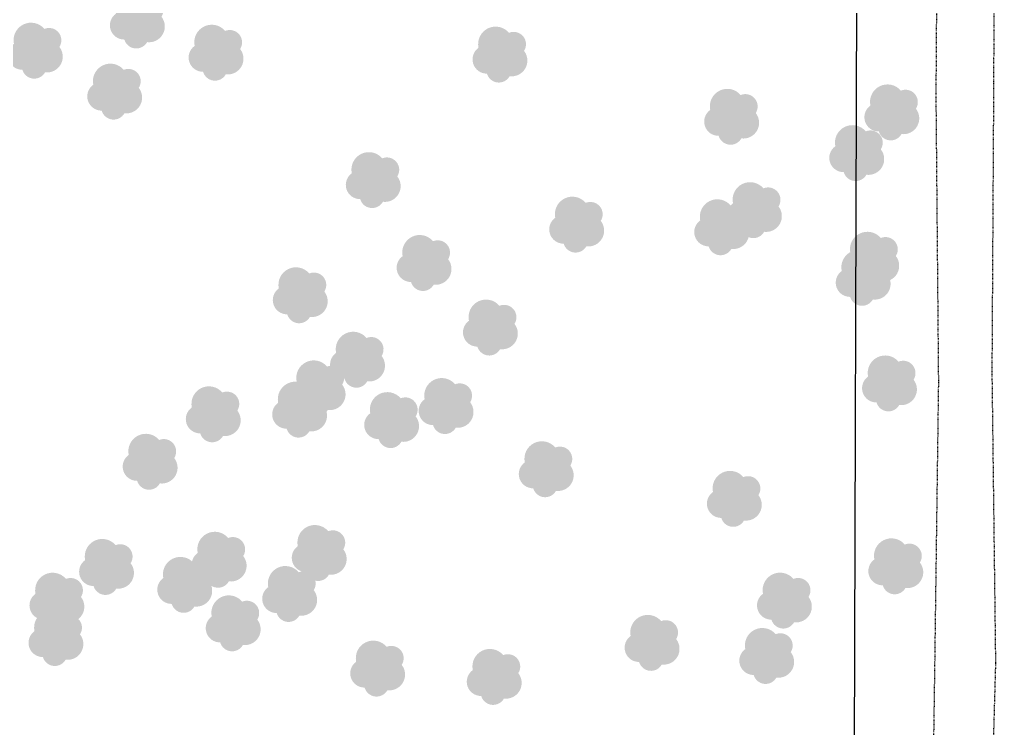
# Model space of a CAD drawing. Header units: feet. Extents: x 19943 to 22668, y 19646 to 21490.
# Drawn here: x 21172.5 to 21344.9, y 20533.6 to 20658.8 of the extents above; entities that cross this region are included whole.
import ezdxf

# ---------------------------------------------------------------- set-up
doc = ezdxf.new("R2010")
doc.units = ezdxf.units.FT
doc.header["$MEASUREMENT"] = 0
doc.linetypes.add('DOT2', pattern=[0.125, 0, -0.125])
for name, color, linetype in [('V-DRIV-EDGE-GRVL', 253, 'DOT2'), ('V-PLNT-TREES-SAVD', 253, 'Continuous'), ('V-PROP-LINE', 253, 'Continuous')]:
    doc.layers.add(name, color=color, linetype=linetype)

# ---------------------------------------------------------------- blocks, each defined once
blk = doc.blocks.new('Existing Basemap')
at = {"layer": 'V-PLNT-TREES-SAVD'}
h = blk.add_hatch(color=256, dxfattribs=at)
edge = h.paths.add_edge_path()
edge.add_ellipse((21195.75, 20660.44), major_axis=(-1.54, 1.54), ratio=1, start_angle=192.5945, end_angle=337.2688)
edge.add_ellipse((21192.57, 20660.46), major_axis=(-2.19, 2.18), ratio=1, start_angle=265.3136, end_angle=416.8559)
edge.add_ellipse((21191, 20657.76), major_axis=(1.78, 1.78), ratio=1, start_angle=80.2866, end_angle=225.7342)
edge.add_ellipse((21193.14, 20655.86), major_axis=(-1.55, 1.55), ratio=1, start_angle=61.1573, end_angle=61.4715)
edge.add_ellipse((21193.14, 20655.86), major_axis=(-1.55, 1.55), ratio=1, start_angle=61.4715, end_angle=195.4892)
edge.add_ellipse((21195.4, 20657.55), major_axis=(1.97, 1.97), ratio=1, start_angle=217.817, end_angle=353.0193)
h = blk.add_hatch(color=256, dxfattribs=at)
edge = h.paths.add_edge_path()
edge.add_ellipse((21177.73, 20655.11), major_axis=(-1.54, 1.54), ratio=1, start_angle=192.5945, end_angle=337.2688)
edge.add_ellipse((21174.55, 20655.13), major_axis=(-2.19, 2.18), ratio=1, start_angle=265.3136, end_angle=416.8559)
edge.add_ellipse((21172.98, 20652.43), major_axis=(1.78, 1.78), ratio=1, start_angle=80.2866, end_angle=225.7342)
edge.add_ellipse((21175.12, 20650.53), major_axis=(-1.55, 1.55), ratio=1, start_angle=61.1573, end_angle=61.4715)
edge.add_ellipse((21175.12, 20650.53), major_axis=(-1.55, 1.55), ratio=1, start_angle=61.4715, end_angle=195.4892)
edge.add_ellipse((21177.37, 20652.22), major_axis=(1.97, 1.97), ratio=1, start_angle=217.817, end_angle=353.0193)
h = blk.add_hatch(color=256, dxfattribs=at)
edge = h.paths.add_edge_path()
edge.add_ellipse((21209.66, 20654.75), major_axis=(-1.54, 1.54), ratio=1, start_angle=192.5945, end_angle=337.2688)
edge.add_ellipse((21206.48, 20654.77), major_axis=(-2.19, 2.18), ratio=1, start_angle=265.3136, end_angle=416.8559)
edge.add_ellipse((21204.91, 20652.07), major_axis=(1.78, 1.78), ratio=1, start_angle=80.2866, end_angle=225.7342)
edge.add_ellipse((21207.05, 20650.17), major_axis=(-1.55, 1.55), ratio=1, start_angle=61.1573, end_angle=61.4715)
edge.add_ellipse((21207.05, 20650.17), major_axis=(-1.55, 1.55), ratio=1, start_angle=61.4715, end_angle=195.4892)
edge.add_ellipse((21209.3, 20651.86), major_axis=(1.97, 1.97), ratio=1, start_angle=217.817, end_angle=353.0193)
h = blk.add_hatch(color=256, dxfattribs=at)
edge = h.paths.add_edge_path()
edge.add_ellipse((21259.82, 20654.42), major_axis=(-1.54, 1.54), ratio=1, start_angle=192.5945, end_angle=337.2688)
edge.add_ellipse((21256.63, 20654.44), major_axis=(-2.19, 2.18), ratio=1, start_angle=265.3136, end_angle=416.8559)
edge.add_ellipse((21255.07, 20651.74), major_axis=(1.78, 1.78), ratio=1, start_angle=80.2866, end_angle=225.7342)
edge.add_ellipse((21257.2, 20649.84), major_axis=(-1.55, 1.55), ratio=1, start_angle=61.1573, end_angle=61.4715)
edge.add_ellipse((21257.2, 20649.84), major_axis=(-1.55, 1.55), ratio=1, start_angle=61.4715, end_angle=195.4892)
edge.add_ellipse((21259.46, 20651.53), major_axis=(1.97, 1.97), ratio=1, start_angle=217.817, end_angle=353.0193)
h = blk.add_hatch(color=256, dxfattribs=at)
edge = h.paths.add_edge_path()
edge.add_ellipse((21191.75, 20647.88), major_axis=(-1.54, 1.54), ratio=1, start_angle=192.5945, end_angle=337.2688)
edge.add_ellipse((21188.57, 20647.9), major_axis=(-2.19, 2.18), ratio=1, start_angle=265.3136, end_angle=416.8559)
edge.add_ellipse((21187, 20645.21), major_axis=(1.78, 1.78), ratio=1, start_angle=80.2866, end_angle=225.7342)
edge.add_ellipse((21189.14, 20643.3), major_axis=(-1.55, 1.55), ratio=1, start_angle=61.1573, end_angle=61.4715)
edge.add_ellipse((21189.14, 20643.3), major_axis=(-1.55, 1.55), ratio=1, start_angle=61.4715, end_angle=195.4892)
edge.add_ellipse((21191.39, 20644.99), major_axis=(1.97, 1.97), ratio=1, start_angle=217.817, end_angle=353.0193)
h = blk.add_hatch(color=256, dxfattribs=at)
edge = h.paths.add_edge_path()
edge.add_ellipse((21329.05, 20644.21), major_axis=(-1.54, 1.54), ratio=1, start_angle=192.5945, end_angle=337.2688)
edge.add_ellipse((21325.87, 20644.23), major_axis=(-2.19, 2.18), ratio=1, start_angle=265.3136, end_angle=416.8559)
edge.add_ellipse((21324.3, 20641.53), major_axis=(1.78, 1.78), ratio=1, start_angle=80.2866, end_angle=225.7342)
edge.add_ellipse((21326.44, 20639.63), major_axis=(-1.55, 1.55), ratio=1, start_angle=61.1573, end_angle=61.4715)
edge.add_ellipse((21326.44, 20639.63), major_axis=(-1.55, 1.55), ratio=1, start_angle=61.4715, end_angle=195.4892)
edge.add_ellipse((21328.69, 20641.32), major_axis=(1.97, 1.97), ratio=1, start_angle=217.817, end_angle=353.0193)
h = blk.add_hatch(color=256, dxfattribs=at)
edge = h.paths.add_edge_path()
edge.add_ellipse((21300.75, 20643.43), major_axis=(-1.54, 1.54), ratio=1, start_angle=192.5945, end_angle=337.2688)
edge.add_ellipse((21297.57, 20643.45), major_axis=(-2.19, 2.18), ratio=1, start_angle=265.3136, end_angle=416.8559)
edge.add_ellipse((21296, 20640.76), major_axis=(1.78, 1.78), ratio=1, start_angle=80.2866, end_angle=225.7342)
edge.add_ellipse((21298.14, 20638.86), major_axis=(-1.55, 1.55), ratio=1, start_angle=61.1573, end_angle=61.4715)
edge.add_ellipse((21298.14, 20638.86), major_axis=(-1.55, 1.55), ratio=1, start_angle=61.4715, end_angle=195.4892)
edge.add_ellipse((21300.4, 20640.55), major_axis=(1.97, 1.97), ratio=1, start_angle=217.817, end_angle=353.0193)
h = blk.add_hatch(color=256, dxfattribs=at)
edge = h.paths.add_edge_path()
edge.add_ellipse((21322.85, 20637.02), major_axis=(-1.54, 1.54), ratio=1, start_angle=192.5945, end_angle=337.2688)
edge.add_ellipse((21319.67, 20637.04), major_axis=(-2.19, 2.18), ratio=1, start_angle=265.3136, end_angle=416.8559)
edge.add_ellipse((21318.1, 20634.35), major_axis=(1.78, 1.78), ratio=1, start_angle=80.2866, end_angle=225.7342)
edge.add_ellipse((21320.24, 20632.45), major_axis=(-1.55, 1.55), ratio=1, start_angle=61.1573, end_angle=61.4715)
edge.add_ellipse((21320.24, 20632.45), major_axis=(-1.55, 1.55), ratio=1, start_angle=61.4715, end_angle=195.4892)
edge.add_ellipse((21322.5, 20634.13), major_axis=(1.97, 1.97), ratio=1, start_angle=217.817, end_angle=353.0193)
h = blk.add_hatch(color=256, dxfattribs=at)
edge = h.paths.add_edge_path()
edge.add_ellipse((21237.42, 20632.25), major_axis=(-1.54, 1.54), ratio=1, start_angle=192.5945, end_angle=337.2688)
edge.add_ellipse((21234.24, 20632.27), major_axis=(-2.19, 2.18), ratio=1, start_angle=265.3136, end_angle=416.8559)
edge.add_ellipse((21232.68, 20629.58), major_axis=(1.78, 1.78), ratio=1, start_angle=80.2866, end_angle=225.7342)
edge.add_ellipse((21234.81, 20627.68), major_axis=(-1.55, 1.55), ratio=1, start_angle=61.1573, end_angle=61.4715)
edge.add_ellipse((21234.81, 20627.68), major_axis=(-1.55, 1.55), ratio=1, start_angle=61.4715, end_angle=195.4892)
edge.add_ellipse((21237.07, 20629.36), major_axis=(1.97, 1.97), ratio=1, start_angle=217.817, end_angle=353.0193)
h = blk.add_hatch(color=256, dxfattribs=at)
edge = h.paths.add_edge_path()
edge.add_ellipse((21304.78, 20626.95), major_axis=(-1.54, 1.54), ratio=1, start_angle=192.5945, end_angle=337.2688)
edge.add_ellipse((21301.59, 20626.97), major_axis=(-2.19, 2.18), ratio=1, start_angle=265.3136, end_angle=416.8559)
edge.add_ellipse((21300.03, 20624.27), major_axis=(1.78, 1.78), ratio=1, start_angle=80.2866, end_angle=225.7342)
edge.add_ellipse((21302.16, 20622.37), major_axis=(-1.55, 1.55), ratio=1, start_angle=61.1573, end_angle=61.4715)
edge.add_ellipse((21302.16, 20622.37), major_axis=(-1.55, 1.55), ratio=1, start_angle=61.4715, end_angle=195.4892)
edge.add_ellipse((21304.42, 20624.06), major_axis=(1.97, 1.97), ratio=1, start_angle=217.817, end_angle=353.0193)
h = blk.add_hatch(color=256, dxfattribs=at)
edge = h.paths.add_edge_path()
edge.add_ellipse((21273.37, 20624.39), major_axis=(-1.54, 1.54), ratio=1, start_angle=192.5945, end_angle=337.2688)
edge.add_ellipse((21270.19, 20624.41), major_axis=(-2.19, 2.18), ratio=1, start_angle=265.3136, end_angle=416.8559)
edge.add_ellipse((21268.62, 20621.72), major_axis=(1.78, 1.78), ratio=1, start_angle=80.2866, end_angle=225.7342)
edge.add_ellipse((21270.76, 20619.82), major_axis=(-1.55, 1.55), ratio=1, start_angle=61.1573, end_angle=61.4715)
edge.add_ellipse((21270.76, 20619.82), major_axis=(-1.55, 1.55), ratio=1, start_angle=61.4715, end_angle=195.4892)
edge.add_ellipse((21273.02, 20621.5), major_axis=(1.97, 1.97), ratio=1, start_angle=217.817, end_angle=353.0193)
h = blk.add_hatch(color=256, dxfattribs=at)
edge = h.paths.add_edge_path()
edge.add_ellipse((21298.99, 20623.93), major_axis=(-1.54, 1.54), ratio=1, start_angle=192.5945, end_angle=337.2688)
edge.add_ellipse((21295.8, 20623.95), major_axis=(-2.19, 2.18), ratio=1, start_angle=265.3136, end_angle=416.8559)
edge.add_ellipse((21294.24, 20621.25), major_axis=(1.78, 1.78), ratio=1, start_angle=80.2866, end_angle=225.7342)
edge.add_ellipse((21296.37, 20619.35), major_axis=(-1.55, 1.55), ratio=1, start_angle=61.1573, end_angle=61.4715)
edge.add_ellipse((21296.37, 20619.35), major_axis=(-1.55, 1.55), ratio=1, start_angle=61.4715, end_angle=195.4892)
edge.add_ellipse((21298.63, 20621.04), major_axis=(1.97, 1.97), ratio=1, start_angle=217.817, end_angle=353.0193)
h = blk.add_hatch(color=256, dxfattribs=at)
edge = h.paths.add_edge_path()
edge.add_ellipse((21325.51, 20618.19), major_axis=(-1.54, 1.54), ratio=1, start_angle=192.5945, end_angle=337.2688)
edge.add_ellipse((21322.32, 20618.21), major_axis=(-2.19, 2.18), ratio=1, start_angle=265.3136, end_angle=416.8559)
edge.add_ellipse((21320.76, 20615.52), major_axis=(1.78, 1.78), ratio=1, start_angle=80.2866, end_angle=225.7342)
edge.add_ellipse((21322.89, 20613.61), major_axis=(-1.55, 1.55), ratio=1, start_angle=61.1573, end_angle=61.4715)
edge.add_ellipse((21322.89, 20613.61), major_axis=(-1.55, 1.55), ratio=1, start_angle=61.4715, end_angle=195.4892)
edge.add_ellipse((21325.15, 20615.3), major_axis=(1.97, 1.97), ratio=1, start_angle=217.817, end_angle=353.0193)
h = blk.add_hatch(color=256, dxfattribs=at)
edge = h.paths.add_edge_path()
edge.add_ellipse((21246.4, 20617.62), major_axis=(-1.54, 1.54), ratio=1, start_angle=192.5945, end_angle=337.2688)
edge.add_ellipse((21243.22, 20617.64), major_axis=(-2.19, 2.18), ratio=1, start_angle=265.3136, end_angle=416.8559)
edge.add_ellipse((21241.66, 20614.95), major_axis=(1.78, 1.78), ratio=1, start_angle=80.2866, end_angle=225.7342)
edge.add_ellipse((21243.79, 20613.04), major_axis=(-1.55, 1.55), ratio=1, start_angle=61.1573, end_angle=61.4715)
edge.add_ellipse((21243.79, 20613.04), major_axis=(-1.55, 1.55), ratio=1, start_angle=61.4715, end_angle=195.4892)
edge.add_ellipse((21246.05, 20614.73), major_axis=(1.97, 1.97), ratio=1, start_angle=217.817, end_angle=353.0193)
h = blk.add_hatch(color=256, dxfattribs=at)
edge = h.paths.add_edge_path()
edge.add_ellipse((21323.99, 20615), major_axis=(-1.54, 1.54), ratio=1, start_angle=192.5945, end_angle=337.2688)
edge.add_ellipse((21320.8, 20615.02), major_axis=(-2.19, 2.18), ratio=1, start_angle=265.3136, end_angle=416.8559)
edge.add_ellipse((21319.24, 20612.32), major_axis=(1.78, 1.78), ratio=1, start_angle=80.2866, end_angle=225.7342)
edge.add_ellipse((21321.37, 20610.42), major_axis=(-1.55, 1.55), ratio=1, start_angle=61.1573, end_angle=61.4715)
edge.add_ellipse((21321.37, 20610.42), major_axis=(-1.55, 1.55), ratio=1, start_angle=61.4715, end_angle=195.4892)
edge.add_ellipse((21323.63, 20612.11), major_axis=(1.97, 1.97), ratio=1, start_angle=217.817, end_angle=353.0193)
h = blk.add_hatch(color=256, dxfattribs=at)
edge = h.paths.add_edge_path()
edge.add_ellipse((21224.53, 20611.92), major_axis=(-1.54, 1.54), ratio=1, start_angle=192.5945, end_angle=337.2688)
edge.add_ellipse((21221.35, 20611.94), major_axis=(-2.19, 2.18), ratio=1, start_angle=265.3136, end_angle=416.8559)
edge.add_ellipse((21219.78, 20609.24), major_axis=(1.78, 1.78), ratio=1, start_angle=80.2866, end_angle=225.7342)
edge.add_ellipse((21221.92, 20607.34), major_axis=(-1.55, 1.55), ratio=1, start_angle=61.1573, end_angle=61.4715)
edge.add_ellipse((21221.92, 20607.34), major_axis=(-1.55, 1.55), ratio=1, start_angle=61.4715, end_angle=195.4892)
edge.add_ellipse((21224.18, 20609.03), major_axis=(1.97, 1.97), ratio=1, start_angle=217.817, end_angle=353.0193)
h = blk.add_hatch(color=256, dxfattribs=at)
edge = h.paths.add_edge_path()
edge.add_ellipse((21258.13, 20606.22), major_axis=(-1.54, 1.54), ratio=1, start_angle=192.5945, end_angle=337.2688)
edge.add_ellipse((21254.94, 20606.24), major_axis=(-2.19, 2.18), ratio=1, start_angle=265.3136, end_angle=416.8559)
edge.add_ellipse((21253.38, 20603.54), major_axis=(1.78, 1.78), ratio=1, start_angle=80.2866, end_angle=225.7342)
edge.add_ellipse((21255.51, 20601.64), major_axis=(-1.55, 1.55), ratio=1, start_angle=61.1573, end_angle=61.4715)
edge.add_ellipse((21255.51, 20601.64), major_axis=(-1.55, 1.55), ratio=1, start_angle=61.4715, end_angle=195.4892)
edge.add_ellipse((21257.77, 20603.33), major_axis=(1.97, 1.97), ratio=1, start_angle=217.817, end_angle=353.0193)
h = blk.add_hatch(color=256, dxfattribs=at)
edge = h.paths.add_edge_path()
edge.add_ellipse((21234.65, 20600.54), major_axis=(-1.54, 1.54), ratio=1, start_angle=192.5945, end_angle=337.2688)
edge.add_ellipse((21231.47, 20600.56), major_axis=(-2.19, 2.18), ratio=1, start_angle=265.3136, end_angle=416.8559)
edge.add_ellipse((21229.9, 20597.86), major_axis=(1.78, 1.78), ratio=1, start_angle=80.2866, end_angle=225.7342)
edge.add_ellipse((21232.04, 20595.96), major_axis=(-1.55, 1.55), ratio=1, start_angle=61.1573, end_angle=61.4715)
edge.add_ellipse((21232.04, 20595.96), major_axis=(-1.55, 1.55), ratio=1, start_angle=61.4715, end_angle=195.4892)
edge.add_ellipse((21234.3, 20597.65), major_axis=(1.97, 1.97), ratio=1, start_angle=217.817, end_angle=353.0193)
h = blk.add_hatch(color=256, dxfattribs=at)
edge = h.paths.add_edge_path()
edge.add_ellipse((21328.64, 20596.35), major_axis=(-1.54, 1.54), ratio=1, start_angle=192.5945, end_angle=337.2688)
edge.add_ellipse((21325.46, 20596.37), major_axis=(-2.19, 2.18), ratio=1, start_angle=265.3136, end_angle=416.8559)
edge.add_ellipse((21323.89, 20593.68), major_axis=(1.78, 1.78), ratio=1, start_angle=80.2866, end_angle=225.7342)
edge.add_ellipse((21326.03, 20591.78), major_axis=(-1.55, 1.55), ratio=1, start_angle=61.1573, end_angle=61.4715)
edge.add_ellipse((21326.03, 20591.78), major_axis=(-1.55, 1.55), ratio=1, start_angle=61.4715, end_angle=195.4892)
edge.add_ellipse((21328.28, 20593.47), major_axis=(1.97, 1.97), ratio=1, start_angle=217.817, end_angle=353.0193)
h = blk.add_hatch(color=256, dxfattribs=at)
edge = h.paths.add_edge_path()
edge.add_ellipse((21227.69, 20595.48), major_axis=(-1.54, 1.54), ratio=1, start_angle=192.5945, end_angle=337.2688)
edge.add_ellipse((21224.5, 20595.5), major_axis=(-2.19, 2.18), ratio=1, start_angle=265.3136, end_angle=416.8559)
edge.add_ellipse((21222.94, 20592.8), major_axis=(1.78, 1.78), ratio=1, start_angle=80.2866, end_angle=225.7342)
edge.add_ellipse((21225.07, 20590.9), major_axis=(-1.55, 1.55), ratio=1, start_angle=61.1573, end_angle=61.4715)
edge.add_ellipse((21225.07, 20590.9), major_axis=(-1.55, 1.55), ratio=1, start_angle=61.4715, end_angle=195.4892)
edge.add_ellipse((21227.33, 20592.59), major_axis=(1.97, 1.97), ratio=1, start_angle=217.817, end_angle=353.0193)
h = blk.add_hatch(color=256, dxfattribs=at)
edge = h.paths.add_edge_path()
edge.add_ellipse((21250.29, 20592.36), major_axis=(-1.54, 1.54), ratio=1, start_angle=192.5945, end_angle=337.2688)
edge.add_ellipse((21247.11, 20592.38), major_axis=(-2.19, 2.18), ratio=1, start_angle=265.3136, end_angle=416.8559)
edge.add_ellipse((21245.55, 20589.68), major_axis=(1.78, 1.78), ratio=1, start_angle=80.2866, end_angle=225.7342)
edge.add_ellipse((21247.68, 20587.78), major_axis=(-1.55, 1.55), ratio=1, start_angle=61.1573, end_angle=61.4715)
edge.add_ellipse((21247.68, 20587.78), major_axis=(-1.55, 1.55), ratio=1, start_angle=61.4715, end_angle=195.4892)
edge.add_ellipse((21249.94, 20589.47), major_axis=(1.97, 1.97), ratio=1, start_angle=217.817, end_angle=353.0193)
h = blk.add_hatch(color=256, dxfattribs=at)
edge = h.paths.add_edge_path()
edge.add_ellipse((21209.16, 20590.9), major_axis=(-1.54, 1.54), ratio=1, start_angle=192.5945, end_angle=337.2688)
edge.add_ellipse((21205.98, 20590.92), major_axis=(-2.19, 2.18), ratio=1, start_angle=265.3136, end_angle=416.8559)
edge.add_ellipse((21204.41, 20588.22), major_axis=(1.78, 1.78), ratio=1, start_angle=80.2866, end_angle=225.7342)
edge.add_ellipse((21206.55, 20586.32), major_axis=(-1.55, 1.55), ratio=1, start_angle=61.1573, end_angle=61.4715)
edge.add_ellipse((21206.55, 20586.32), major_axis=(-1.55, 1.55), ratio=1, start_angle=61.4715, end_angle=195.4892)
edge.add_ellipse((21208.81, 20588.01), major_axis=(1.97, 1.97), ratio=1, start_angle=217.817, end_angle=353.0193)
h = blk.add_hatch(color=256, dxfattribs=at)
edge = h.paths.add_edge_path()
edge.add_ellipse((21224.42, 20591.72), major_axis=(-1.54, 1.54), ratio=1, start_angle=192.5945, end_angle=337.2688)
edge.add_ellipse((21221.24, 20591.74), major_axis=(-2.19, 2.18), ratio=1, start_angle=265.3136, end_angle=416.8559)
edge.add_ellipse((21219.67, 20589.05), major_axis=(1.78, 1.78), ratio=1, start_angle=80.2866, end_angle=225.7342)
edge.add_ellipse((21221.81, 20587.15), major_axis=(-1.55, 1.55), ratio=1, start_angle=61.1573, end_angle=61.4715)
edge.add_ellipse((21221.81, 20587.15), major_axis=(-1.55, 1.55), ratio=1, start_angle=61.4715, end_angle=195.4892)
edge.add_ellipse((21224.06, 20588.83), major_axis=(1.97, 1.97), ratio=1, start_angle=217.817, end_angle=353.0193)
h = blk.add_hatch(color=256, dxfattribs=at)
edge = h.paths.add_edge_path()
edge.add_ellipse((21240.68, 20589.88), major_axis=(-1.54, 1.54), ratio=1, start_angle=192.5945, end_angle=337.2688)
edge.add_ellipse((21237.5, 20589.9), major_axis=(-2.19, 2.18), ratio=1, start_angle=265.3136, end_angle=416.8559)
edge.add_ellipse((21235.93, 20587.2), major_axis=(1.78, 1.78), ratio=1, start_angle=80.2866, end_angle=225.7342)
edge.add_ellipse((21238.07, 20585.3), major_axis=(-1.55, 1.55), ratio=1, start_angle=61.1573, end_angle=61.4715)
edge.add_ellipse((21238.07, 20585.3), major_axis=(-1.55, 1.55), ratio=1, start_angle=61.4715, end_angle=195.4892)
edge.add_ellipse((21240.32, 20586.99), major_axis=(1.97, 1.97), ratio=1, start_angle=217.817, end_angle=353.0193)
h = blk.add_hatch(color=256, dxfattribs=at)
edge = h.paths.add_edge_path()
edge.add_ellipse((21198.01, 20582.52), major_axis=(-1.54, 1.54), ratio=1, start_angle=192.5945, end_angle=337.2688)
edge.add_ellipse((21194.83, 20582.54), major_axis=(-2.19, 2.18), ratio=1, start_angle=265.3136, end_angle=416.8559)
edge.add_ellipse((21193.26, 20579.84), major_axis=(1.78, 1.78), ratio=1, start_angle=80.2866, end_angle=225.7342)
edge.add_ellipse((21195.4, 20577.94), major_axis=(-1.55, 1.55), ratio=1, start_angle=61.1573, end_angle=61.4715)
edge.add_ellipse((21195.4, 20577.94), major_axis=(-1.55, 1.55), ratio=1, start_angle=61.4715, end_angle=195.4892)
edge.add_ellipse((21197.65, 20579.63), major_axis=(1.97, 1.97), ratio=1, start_angle=217.817, end_angle=353.0193)
h = blk.add_hatch(color=256, dxfattribs=at)
edge = h.paths.add_edge_path()
edge.add_ellipse((21267.99, 20581.19), major_axis=(-1.54, 1.54), ratio=1, start_angle=192.5945, end_angle=337.2688)
edge.add_ellipse((21264.81, 20581.22), major_axis=(-2.19, 2.18), ratio=1, start_angle=265.3136, end_angle=416.8559)
edge.add_ellipse((21263.24, 20578.52), major_axis=(1.78, 1.78), ratio=1, start_angle=80.2866, end_angle=225.7342)
edge.add_ellipse((21265.38, 20576.62), major_axis=(-1.55, 1.55), ratio=1, start_angle=61.1573, end_angle=61.4715)
edge.add_ellipse((21265.38, 20576.62), major_axis=(-1.55, 1.55), ratio=1, start_angle=61.4715, end_angle=195.4892)
edge.add_ellipse((21267.64, 20578.31), major_axis=(1.97, 1.97), ratio=1, start_angle=217.817, end_angle=353.0193)
h = blk.add_hatch(color=256, dxfattribs=at)
edge = h.paths.add_edge_path()
edge.add_ellipse((21301.23, 20575.97), major_axis=(-1.54, 1.54), ratio=1, start_angle=192.5945, end_angle=337.2688)
edge.add_ellipse((21298.05, 20575.99), major_axis=(-2.19, 2.18), ratio=1, start_angle=265.3136, end_angle=416.8559)
edge.add_ellipse((21296.48, 20573.29), major_axis=(1.78, 1.78), ratio=1, start_angle=80.2866, end_angle=225.7342)
edge.add_ellipse((21298.61, 20571.39), major_axis=(-1.55, 1.55), ratio=1, start_angle=61.1573, end_angle=61.4715)
edge.add_ellipse((21298.61, 20571.39), major_axis=(-1.55, 1.55), ratio=1, start_angle=61.4715, end_angle=195.4892)
edge.add_ellipse((21300.87, 20573.08), major_axis=(1.97, 1.97), ratio=1, start_angle=217.817, end_angle=353.0193)
h = blk.add_hatch(color=256, dxfattribs=at)
edge = h.paths.add_edge_path()
edge.add_ellipse((21227.88, 20566.41), major_axis=(-1.54, 1.54), ratio=1, start_angle=192.5945, end_angle=337.2688)
edge.add_ellipse((21224.7, 20566.43), major_axis=(-2.19, 2.18), ratio=1, start_angle=265.3136, end_angle=416.8559)
edge.add_ellipse((21223.13, 20563.73), major_axis=(1.78, 1.78), ratio=1, start_angle=80.2866, end_angle=225.7342)
edge.add_ellipse((21225.27, 20561.83), major_axis=(-1.55, 1.55), ratio=1, start_angle=61.1573, end_angle=61.4715)
edge.add_ellipse((21225.27, 20561.83), major_axis=(-1.55, 1.55), ratio=1, start_angle=61.4715, end_angle=195.4892)
edge.add_ellipse((21227.53, 20563.52), major_axis=(1.97, 1.97), ratio=1, start_angle=217.817, end_angle=353.0193)
h = blk.add_hatch(color=256, dxfattribs=at)
edge = h.paths.add_edge_path()
edge.add_ellipse((21210.2, 20565.22), major_axis=(-1.54, 1.54), ratio=1, start_angle=192.5945, end_angle=337.2688)
edge.add_ellipse((21207.02, 20565.24), major_axis=(-2.19, 2.18), ratio=1, start_angle=265.3136, end_angle=416.8559)
edge.add_ellipse((21205.45, 20562.54), major_axis=(1.78, 1.78), ratio=1, start_angle=80.2866, end_angle=225.7342)
edge.add_ellipse((21207.59, 20560.64), major_axis=(-1.55, 1.55), ratio=1, start_angle=61.1573, end_angle=61.4715)
edge.add_ellipse((21207.59, 20560.64), major_axis=(-1.55, 1.55), ratio=1, start_angle=61.4715, end_angle=195.4892)
edge.add_ellipse((21209.85, 20562.33), major_axis=(1.97, 1.97), ratio=1, start_angle=217.817, end_angle=353.0193)
h = blk.add_hatch(color=256, dxfattribs=at)
edge = h.paths.add_edge_path()
edge.add_ellipse((21190.31, 20563.95), major_axis=(-1.54, 1.54), ratio=1, start_angle=192.5945, end_angle=337.2688)
edge.add_ellipse((21187.13, 20563.97), major_axis=(-2.19, 2.18), ratio=1, start_angle=265.3136, end_angle=416.8559)
edge.add_ellipse((21185.56, 20561.27), major_axis=(1.78, 1.78), ratio=1, start_angle=80.2866, end_angle=225.7342)
edge.add_ellipse((21187.7, 20559.37), major_axis=(-1.55, 1.55), ratio=1, start_angle=61.1573, end_angle=61.4715)
edge.add_ellipse((21187.7, 20559.37), major_axis=(-1.55, 1.55), ratio=1, start_angle=61.4715, end_angle=195.4892)
edge.add_ellipse((21189.95, 20561.06), major_axis=(1.97, 1.97), ratio=1, start_angle=217.817, end_angle=353.0193)
h = blk.add_hatch(color=256, dxfattribs=at)
edge = h.paths.add_edge_path()
edge.add_ellipse((21329.75, 20564.06), major_axis=(-1.54, 1.54), ratio=1, start_angle=192.5945, end_angle=337.2688)
edge.add_ellipse((21326.57, 20564.08), major_axis=(-2.19, 2.18), ratio=1, start_angle=265.3136, end_angle=416.8559)
edge.add_ellipse((21325, 20561.39), major_axis=(1.78, 1.78), ratio=1, start_angle=80.2866, end_angle=225.7342)
edge.add_ellipse((21327.14, 20559.48), major_axis=(-1.55, 1.55), ratio=1, start_angle=61.1573, end_angle=61.4715)
edge.add_ellipse((21327.14, 20559.48), major_axis=(-1.55, 1.55), ratio=1, start_angle=61.4715, end_angle=195.4892)
edge.add_ellipse((21329.4, 20561.17), major_axis=(1.97, 1.97), ratio=1, start_angle=217.817, end_angle=353.0193)
h = blk.add_hatch(color=256, dxfattribs=at)
edge = h.paths.add_edge_path()
edge.add_ellipse((21204.12, 20560.78), major_axis=(-1.54, 1.54), ratio=1, start_angle=192.5945, end_angle=337.2688)
edge.add_ellipse((21200.94, 20560.8), major_axis=(-2.19, 2.18), ratio=1, start_angle=265.3136, end_angle=416.8559)
edge.add_ellipse((21199.37, 20558.11), major_axis=(1.78, 1.78), ratio=1, start_angle=80.2866, end_angle=225.7342)
edge.add_ellipse((21201.51, 20556.21), major_axis=(-1.55, 1.55), ratio=1, start_angle=61.1573, end_angle=61.4715)
edge.add_ellipse((21201.51, 20556.21), major_axis=(-1.55, 1.55), ratio=1, start_angle=61.4715, end_angle=195.4892)
edge.add_ellipse((21203.77, 20557.9), major_axis=(1.97, 1.97), ratio=1, start_angle=217.817, end_angle=353.0193)
h = blk.add_hatch(color=256, dxfattribs=at)
edge = h.paths.add_edge_path()
edge.add_ellipse((21181.54, 20557.99), major_axis=(-1.54, 1.54), ratio=1, start_angle=192.5945, end_angle=337.2688)
edge.add_ellipse((21178.36, 20558.01), major_axis=(-2.19, 2.18), ratio=1, start_angle=265.3136, end_angle=416.8559)
edge.add_ellipse((21176.79, 20555.32), major_axis=(1.78, 1.78), ratio=1, start_angle=80.2866, end_angle=225.7342)
edge.add_ellipse((21178.93, 20553.41), major_axis=(-1.55, 1.55), ratio=1, start_angle=61.1573, end_angle=61.4715)
edge.add_ellipse((21178.93, 20553.41), major_axis=(-1.55, 1.55), ratio=1, start_angle=61.4715, end_angle=195.4892)
edge.add_ellipse((21181.18, 20555.1), major_axis=(1.97, 1.97), ratio=1, start_angle=217.817, end_angle=353.0193)
h = blk.add_hatch(color=256, dxfattribs=at)
edge = h.paths.add_edge_path()
edge.add_ellipse((21222.66, 20559.17), major_axis=(-1.54, 1.54), ratio=1, start_angle=192.5945, end_angle=337.2688)
edge.add_ellipse((21219.48, 20559.19), major_axis=(-2.19, 2.18), ratio=1, start_angle=265.3136, end_angle=416.8559)
edge.add_ellipse((21217.91, 20556.5), major_axis=(1.78, 1.78), ratio=1, start_angle=80.2866, end_angle=225.7342)
edge.add_ellipse((21220.05, 20554.6), major_axis=(-1.55, 1.55), ratio=1, start_angle=61.1573, end_angle=61.4715)
edge.add_ellipse((21220.05, 20554.6), major_axis=(-1.55, 1.55), ratio=1, start_angle=61.4715, end_angle=195.4892)
edge.add_ellipse((21222.31, 20556.29), major_axis=(1.97, 1.97), ratio=1, start_angle=217.817, end_angle=353.0193)
h = blk.add_hatch(color=256, dxfattribs=at)
edge = h.paths.add_edge_path()
edge.add_ellipse((21310.08, 20558), major_axis=(-1.54, 1.54), ratio=1, start_angle=192.5945, end_angle=337.2688)
edge.add_ellipse((21306.89, 20558.02), major_axis=(-2.19, 2.18), ratio=1, start_angle=265.3136, end_angle=416.8559)
edge.add_ellipse((21305.33, 20555.33), major_axis=(1.78, 1.78), ratio=1, start_angle=80.2866, end_angle=225.7342)
edge.add_ellipse((21307.46, 20553.43), major_axis=(-1.55, 1.55), ratio=1, start_angle=61.1573, end_angle=61.4715)
edge.add_ellipse((21307.46, 20553.43), major_axis=(-1.55, 1.55), ratio=1, start_angle=61.4715, end_angle=195.4892)
edge.add_ellipse((21309.72, 20555.11), major_axis=(1.97, 1.97), ratio=1, start_angle=217.817, end_angle=353.0193)
h = blk.add_hatch(color=256, dxfattribs=at)
edge = h.paths.add_edge_path()
edge.add_ellipse((21212.68, 20553.98), major_axis=(-1.54, 1.54), ratio=1, start_angle=192.5945, end_angle=337.2688)
edge.add_ellipse((21209.5, 20554.01), major_axis=(-2.19, 2.18), ratio=1, start_angle=265.3136, end_angle=416.8559)
edge.add_ellipse((21207.93, 20551.31), major_axis=(1.78, 1.78), ratio=1, start_angle=80.2866, end_angle=225.7342)
edge.add_ellipse((21210.07, 20549.41), major_axis=(-1.55, 1.55), ratio=1, start_angle=61.1573, end_angle=61.4715)
edge.add_ellipse((21210.07, 20549.41), major_axis=(-1.55, 1.55), ratio=1, start_angle=61.4715, end_angle=195.4892)
edge.add_ellipse((21212.33, 20551.1), major_axis=(1.97, 1.97), ratio=1, start_angle=217.817, end_angle=353.0193)
h = blk.add_hatch(color=256, dxfattribs=at)
edge = h.paths.add_edge_path()
edge.add_ellipse((21181.37, 20551.39), major_axis=(-1.54, 1.54), ratio=1, start_angle=192.5945, end_angle=337.2688)
edge.add_ellipse((21178.18, 20551.41), major_axis=(-2.19, 2.18), ratio=1, start_angle=265.3136, end_angle=416.8559)
edge.add_ellipse((21176.62, 20548.72), major_axis=(1.78, 1.78), ratio=1, start_angle=80.2866, end_angle=225.7342)
edge.add_ellipse((21178.75, 20546.82), major_axis=(-1.55, 1.55), ratio=1, start_angle=61.1573, end_angle=61.4715)
edge.add_ellipse((21178.75, 20546.82), major_axis=(-1.55, 1.55), ratio=1, start_angle=61.4715, end_angle=195.4892)
edge.add_ellipse((21181.01, 20548.5), major_axis=(1.97, 1.97), ratio=1, start_angle=217.817, end_angle=353.0193)
h = blk.add_hatch(color=256, dxfattribs=at)
edge = h.paths.add_edge_path()
edge.add_ellipse((21286.69, 20550.54), major_axis=(-1.54, 1.54), ratio=1, start_angle=192.5945, end_angle=337.2688)
edge.add_ellipse((21283.51, 20550.56), major_axis=(-2.19, 2.18), ratio=1, start_angle=265.3136, end_angle=416.8559)
edge.add_ellipse((21281.94, 20547.86), major_axis=(1.78, 1.78), ratio=1, start_angle=80.2866, end_angle=225.7342)
edge.add_ellipse((21284.08, 20545.96), major_axis=(-1.55, 1.55), ratio=1, start_angle=61.1573, end_angle=61.4715)
edge.add_ellipse((21284.08, 20545.96), major_axis=(-1.55, 1.55), ratio=1, start_angle=61.4715, end_angle=195.4892)
edge.add_ellipse((21286.34, 20547.65), major_axis=(1.97, 1.97), ratio=1, start_angle=217.817, end_angle=353.0193)
h = blk.add_hatch(color=256, dxfattribs=at)
edge = h.paths.add_edge_path()
edge.add_ellipse((21306.94, 20548.23), major_axis=(-1.54, 1.54), ratio=1, start_angle=192.5945, end_angle=337.2688)
edge.add_ellipse((21303.76, 20548.25), major_axis=(-2.19, 2.18), ratio=1, start_angle=265.3136, end_angle=416.8559)
edge.add_ellipse((21302.2, 20545.56), major_axis=(1.78, 1.78), ratio=1, start_angle=80.2866, end_angle=225.7342)
edge.add_ellipse((21304.33, 20543.65), major_axis=(-1.55, 1.55), ratio=1, start_angle=61.1573, end_angle=61.4715)
edge.add_ellipse((21304.33, 20543.65), major_axis=(-1.55, 1.55), ratio=1, start_angle=61.4715, end_angle=195.4892)
edge.add_ellipse((21306.59, 20545.34), major_axis=(1.97, 1.97), ratio=1, start_angle=217.817, end_angle=353.0193)
h = blk.add_hatch(color=256, dxfattribs=at)
edge = h.paths.add_edge_path()
edge.add_ellipse((21238.21, 20546), major_axis=(-1.54, 1.54), ratio=1, start_angle=192.5945, end_angle=337.2688)
edge.add_ellipse((21235.02, 20546.02), major_axis=(-2.19, 2.18), ratio=1, start_angle=265.3136, end_angle=416.8559)
edge.add_ellipse((21233.46, 20543.33), major_axis=(1.78, 1.78), ratio=1, start_angle=80.2866, end_angle=225.7342)
edge.add_ellipse((21235.59, 20541.42), major_axis=(-1.55, 1.55), ratio=1, start_angle=61.1573, end_angle=61.4715)
edge.add_ellipse((21235.59, 20541.42), major_axis=(-1.55, 1.55), ratio=1, start_angle=61.4715, end_angle=195.4892)
edge.add_ellipse((21237.85, 20543.11), major_axis=(1.97, 1.97), ratio=1, start_angle=217.817, end_angle=353.0193)
h = blk.add_hatch(color=256, dxfattribs=at)
edge = h.paths.add_edge_path()
edge.add_ellipse((21258.8, 20544.53), major_axis=(-1.54, 1.54), ratio=1, start_angle=192.5945, end_angle=337.2688)
edge.add_ellipse((21255.62, 20544.55), major_axis=(-2.19, 2.18), ratio=1, start_angle=265.3136, end_angle=416.8559)
edge.add_ellipse((21254.05, 20541.85), major_axis=(1.78, 1.78), ratio=1, start_angle=80.2866, end_angle=225.7342)
edge.add_ellipse((21256.19, 20539.95), major_axis=(-1.55, 1.55), ratio=1, start_angle=61.1573, end_angle=61.4715)
edge.add_ellipse((21256.19, 20539.95), major_axis=(-1.55, 1.55), ratio=1, start_angle=61.4715, end_angle=195.4892)
edge.add_ellipse((21258.45, 20541.64), major_axis=(1.97, 1.97), ratio=1, start_angle=217.817, end_angle=353.0193)
at = {"layer": 'V-DRIV-EDGE-GRVL'}
for p, q in [((21334.47, 20645.45), (21334.83, 20699)), ((21344.78, 20698.28), (21344.61, 20647.54)), ((21344.61, 20647.54), (21344.31, 20596.6)), ((21334.92, 20594.77), (21334.47, 20645.45)), ((21344.31, 20596.6), (21344.95, 20545.12)), ((21334.22, 20542.65), (21334.92, 20594.77)), ((21344.95, 20545.12), (21343.47, 20492.94)), ((21333.46, 20490.62), (21334.22, 20542.65))]:
    blk.add_line(p, q, dxfattribs=at)
at = {"layer": 'V-PROP-LINE'}
blk.add_line((21322.42, 21268.58), (21318.24, 20005.93), dxfattribs=at)

msp = doc.modelspace()

# ---------------------------------------------------------------- block references
msp.add_blockref('Existing Basemap', (0, 0))

doc.saveas('drawing.dxf')
